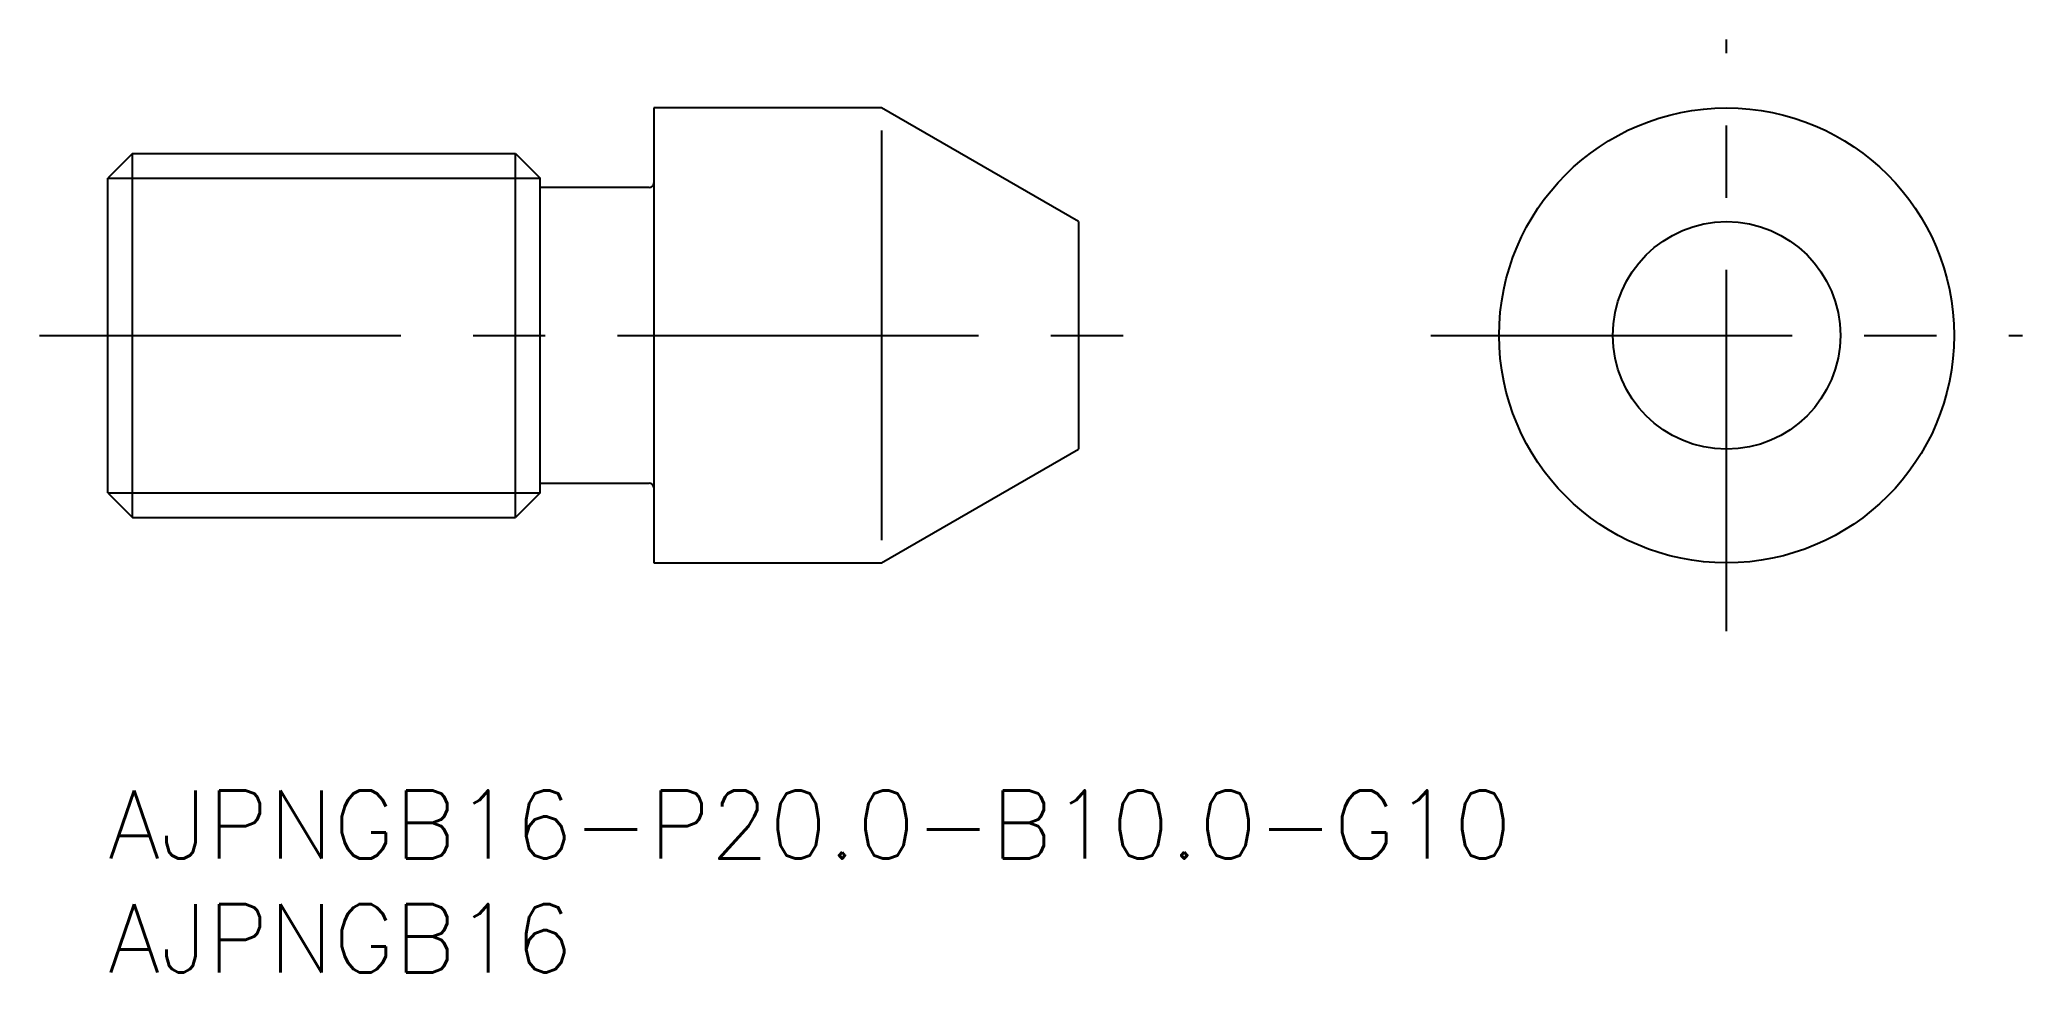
# Model space of a CAD drawing. Extents: x -3 to 84.2, y -8 to 33.
import ezdxf

# ---------------------------------------------------------------- set-up
doc = ezdxf.new("R2010")
doc.units = 0
doc.header["$LTSCALE"] = 0.5
doc.linetypes.add('CENTER', pattern=[50.8, 31.75, -6.35, 6.35, -6.35])
doc.layers.get('0').update_dxf_attribs({"linetype": 'CONTINUOUS'})
for name, color, linetype in [('MSM_CENTER', 1, 'CENTER'), ('MSM_CONTINUOUS', 7, 'CONTINUOUS'), ('MSM_NARROW', 5, 'CONTINUOUS'), ('MSM_PART_NUMBER', 7, 'CONTINUOUS')]:
    doc.layers.add(name, color=color, linetype=linetype)
doc.styles.get("Standard").update_dxf_attribs({"font": 'txt.shx', "height": 1, "bigfont": 'bigfont.shx'})

# ---------------------------------------------------------------- blocks, each defined once
blk = doc.blocks.new('*U13')
at = {"layer": 'MSM_PART_NUMBER'}
blk.add_text('AJPNGB16-P20.0-B10.0-G10', height=3, dxfattribs=at).set_placement((0, -3))
blk = doc.blocks.new('*U14')
at = {"layer": 'MSM_PART_NUMBER'}
blk.add_text('AJPNGB16', height=3, dxfattribs=at).set_placement((0, -8))

msp = doc.modelspace()

# ---------------------------------------------------------------- linework, layer by layer
msp.add_circle((71.156, 20), 5)
at = {"layer": 'MSM_CENTER'}
for p, q in [((71.156, 7), (71.156, 33)), ((-3, 20), (45.66, 20)), ((58.156, 20), (84.156, 20))]:
    msp.add_line(p, q, dxfattribs=at)
at = {"layer": 'MSM_CONTINUOUS'}
for p, q in [((34, 30), (24, 30)), ((24, 30), (24, 10)), ((42.66, 25), (34, 30)), ((1.082, 28), (0, 26.918)), ((1.082, 28), (17.918, 28)), ((1.082, 12), (1.082, 28)), ((17.918, 12), (17.918, 28)), ((17.918, 28), (19, 26.918)), ((0, 13.083), (0, 26.918)), ((19, 13.083), (19, 26.918)), ((23.8, 26.5), (19, 26.5)), ((42.66, 25), (42.66, 15)), ((34, 10), (42.66, 15)), ((0, 13.083), (1.082, 12)), ((19, 13.083), (17.918, 12)), ((19, 13.5), (23.8, 13.5)), ((1.082, 12), (17.918, 12)), ((24, 10), (34, 10))]:
    msp.add_line(p, q, dxfattribs=at)
msp.add_circle((71.156, 20), 10, dxfattribs=at)
for centre, start, end in [((23.8, 26.7), 270, 0), ((23.8, 13.3), 0, 90)]:
    msp.add_arc(centre, 0.2, start, end, dxfattribs=at)
at = {"layer": 'MSM_NARROW'}
for p, q in [((34, 29), (34, 11)), ((0, 26.918), (19, 26.918)), ((0, 13.083), (19, 13.083))]:
    msp.add_line(p, q, dxfattribs=at)

# ---------------------------------------------------------------- block references
for name in ['*U13', '*U14']:
    msp.add_blockref(name, (0, 0))

doc.saveas('drawing.dxf')
